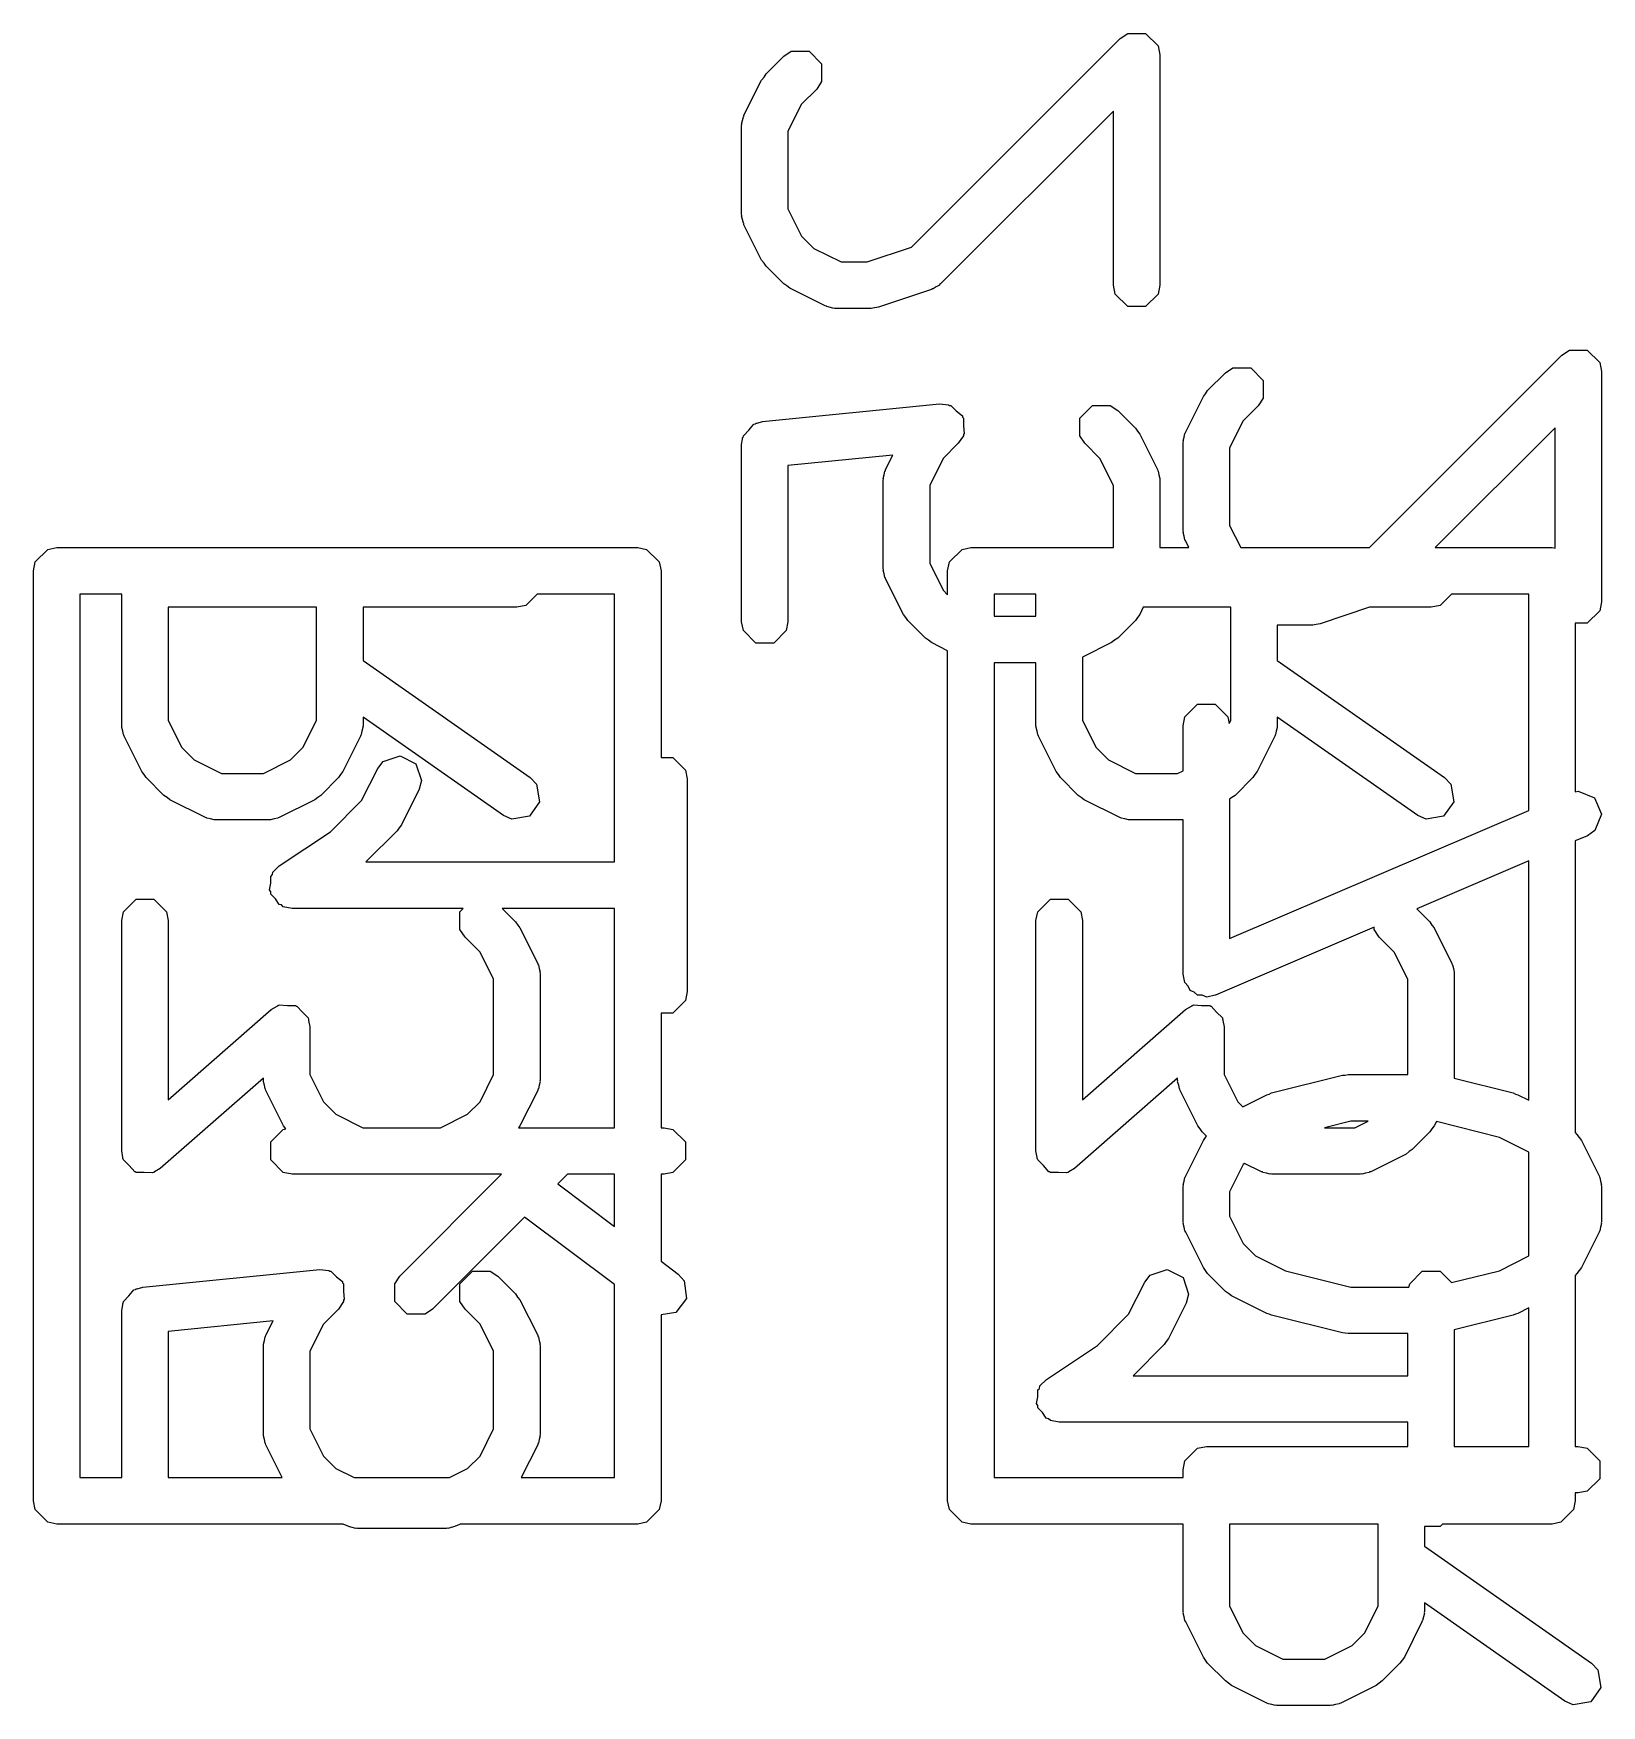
# Model space of a CAD drawing. Header units: inches. Extents: x 0.38 to 5.39, y 0.07 to 3.28.
# Drawn here: x 3.3115 to 3.4443, y 0.6569 to 0.7985 of the extents above; entities that cross this region are included whole.
import ezdxf

# ---------------------------------------------------------------- set-up
doc = ezdxf.new("R2010")
doc.units = ezdxf.units.IN
doc.header["$MEASUREMENT"] = 0
doc.layers.add('BLACK', color=250, linetype='CONTINUOUS')

msp = doc.modelspace()

# ---------------------------------------------------------------- linework, layer by layer
at = {"layer": 'BLACK', "linetype": 'CONTINUOUS'}
for p, q in [((3.38583, 0.7804), (3.4035, 0.79807)), ((3.4035, 0.79807), (3.40414, 0.79849)), ((3.40414, 0.79849), (3.40564, 0.79849)), ((3.40564, 0.79849), (3.40671, 0.79743)), ((3.40671, 0.79743), (3.40686, 0.79667)), ((3.3735, 0.79507), (3.375, 0.79657)), ((3.375, 0.79657), (3.37564, 0.79699)), ((3.37564, 0.79699), (3.37715, 0.79699)), ((3.37715, 0.79699), (3.37821, 0.79593)), ((3.37821, 0.79593), (3.37821, 0.79442)), ((3.40686, 0.79667), (3.40686, 0.77718)), ((3.37163, 0.79156), (3.37313, 0.79455)), ((3.37313, 0.79455), (3.37333, 0.7948)), ((3.37333, 0.7948), (3.3735, 0.79507)), ((3.37821, 0.79442), (3.37779, 0.79378)), ((3.37779, 0.79378), (3.37651, 0.79251)), ((3.37158, 0.79143), (3.37161, 0.79146)), ((3.37161, 0.79146), (3.37163, 0.79156)), ((3.37651, 0.79251), (3.37536, 0.79021)), ((3.40292, 0.79192), (3.38828, 0.77728)), ((3.40292, 0.77718), (3.40292, 0.79192)), ((3.37143, 0.79081), (3.37151, 0.79112)), ((3.37145, 0.79077), (3.37143, 0.79081)), ((3.37143, 0.79067), (3.37145, 0.79077)), ((3.37143, 0.78318), (3.37143, 0.79067)), ((3.37151, 0.79112), (3.37158, 0.79143)), ((3.37536, 0.79021), (3.37536, 0.78364)), ((3.37145, 0.78308), (3.37143, 0.78318)), ((3.37143, 0.78304), (3.37145, 0.78308)), ((3.37151, 0.78273), (3.37143, 0.78304)), ((3.37536, 0.78364), (3.37651, 0.78134)), ((3.37158, 0.78242), (3.37151, 0.78273)), ((3.37161, 0.78239), (3.37158, 0.78242)), ((3.37163, 0.7823), (3.37161, 0.78239)), ((3.37313, 0.7793), (3.37163, 0.7823)), ((3.37651, 0.78134), (3.37756, 0.78029)), ((3.37756, 0.78029), (3.37986, 0.77915)), ((3.38207, 0.77915), (3.38583, 0.7804)), ((3.37333, 0.77905), (3.37313, 0.7793)), ((3.3735, 0.77878), (3.37333, 0.77905)), ((3.375, 0.77728), (3.3735, 0.77878)), ((3.37986, 0.77915), (3.38207, 0.77915)), ((3.37527, 0.77711), (3.375, 0.77728)), ((3.37551, 0.77692), (3.37527, 0.77711)), ((3.37851, 0.77542), (3.37551, 0.77692)), ((3.38752, 0.77681), (3.38302, 0.77531)), ((3.3876, 0.77686), (3.38752, 0.77681)), ((3.38765, 0.77686), (3.3876, 0.77686)), ((3.38791, 0.77703), (3.38765, 0.77686)), ((3.38818, 0.77719), (3.38791, 0.77703)), ((3.3882, 0.77723), (3.38818, 0.77719)), ((3.38828, 0.77728), (3.3882, 0.77723)), ((3.40307, 0.77642), (3.40292, 0.77718)), ((3.40414, 0.77536), (3.40307, 0.77642)), ((3.40671, 0.77642), (3.40564, 0.77536)), ((3.40686, 0.77718), (3.40671, 0.77642)), ((3.37861, 0.77539), (3.37851, 0.77542)), ((3.37864, 0.77536), (3.37861, 0.77539)), ((3.37895, 0.7753), (3.37864, 0.77536)), ((3.37925, 0.77521), (3.37895, 0.7753)), ((3.3793, 0.77523), (3.37925, 0.77521)), ((3.37939, 0.77521), (3.3793, 0.77523)), ((3.38239, 0.77521), (3.37939, 0.77521)), ((3.3827, 0.77527), (3.38239, 0.77521)), ((3.38302, 0.77531), (3.3827, 0.77527)), ((3.40564, 0.77536), (3.40414, 0.77536)), ((3.4409, 0.77126), (3.44154, 0.77168)), ((3.44154, 0.77168), (3.44305, 0.77168)), ((3.44305, 0.77168), (3.44411, 0.77062)), ((3.4246, 0.75496), (3.4409, 0.77126)), ((3.44411, 0.77062), (3.44426, 0.76987)), ((3.4109, 0.76826), (3.4124, 0.76976)), ((3.4124, 0.76976), (3.41304, 0.77018)), ((3.41304, 0.77018), (3.41455, 0.77018)), ((3.41455, 0.77018), (3.41561, 0.76912)), ((3.41561, 0.76912), (3.41561, 0.76761)), ((3.44426, 0.76987), (3.44426, 0.75037)), ((3.40904, 0.76475), (3.41054, 0.76775)), ((3.41054, 0.76775), (3.41073, 0.76799)), ((3.41073, 0.76799), (3.4109, 0.76826)), ((3.41561, 0.76761), (3.41519, 0.76697)), ((3.3732, 0.76564), (3.3882, 0.76714)), ((3.3882, 0.76714), (3.38896, 0.76706)), ((3.38896, 0.76706), (3.38904, 0.767)), ((3.38904, 0.767), (3.38915, 0.767)), ((3.38915, 0.767), (3.38961, 0.76653)), ((3.38961, 0.76653), (3.39013, 0.76611)), ((3.39013, 0.76611), (3.39014, 0.76601)), ((3.39014, 0.76601), (3.39021, 0.76593)), ((3.40007, 0.76593), (3.40114, 0.767)), ((3.40114, 0.767), (3.40264, 0.767)), ((3.40264, 0.767), (3.40328, 0.76657)), ((3.40328, 0.76657), (3.40478, 0.76507)), ((3.41519, 0.76697), (3.41391, 0.7657)), ((3.37158, 0.76443), (3.37204, 0.7649)), ((3.37204, 0.7649), (3.37246, 0.76541)), ((3.37246, 0.76541), (3.3726, 0.76545)), ((3.3726, 0.76545), (3.37264, 0.7655)), ((3.37264, 0.7655), (3.37274, 0.7655)), ((3.37274, 0.7655), (3.3732, 0.76564)), ((3.39021, 0.76593), (3.39021, 0.76527)), ((3.39021, 0.76527), (3.39028, 0.76461)), ((3.39028, 0.76461), (3.39021, 0.76453)), ((3.40007, 0.76442), (3.40007, 0.76593)), ((3.40478, 0.76507), (3.40496, 0.76481)), ((3.40496, 0.76481), (3.40515, 0.76456)), ((3.40515, 0.76456), (3.40665, 0.76156)), ((3.40892, 0.76431), (3.40898, 0.76462)), ((3.40898, 0.76462), (3.40901, 0.76465)), ((3.40901, 0.76465), (3.40904, 0.76475)), ((3.41391, 0.7657), (3.41276, 0.7634)), ((3.44032, 0.76511), (3.43017, 0.75496)), ((3.44032, 0.75491), (3.44032, 0.76511)), ((3.37143, 0.76368), (3.37152, 0.76415)), ((3.37143, 0.74868), (3.37143, 0.76368)), ((3.37151, 0.76425), (3.37155, 0.76429)), ((3.37152, 0.76415), (3.37151, 0.76425)), ((3.37155, 0.76429), (3.37158, 0.76443)), ((3.38978, 0.76379), (3.38851, 0.76251)), ((3.39021, 0.76442), (3.38978, 0.76379)), ((3.39021, 0.76453), (3.39021, 0.76442)), ((3.4005, 0.76379), (3.40007, 0.76442)), ((3.40177, 0.76251), (3.4005, 0.76379)), ((3.40883, 0.76401), (3.40892, 0.76431)), ((3.40885, 0.76396), (3.40883, 0.76401)), ((3.40883, 0.76387), (3.40885, 0.76396)), ((3.40883, 0.75637), (3.40883, 0.76387)), ((3.41276, 0.7634), (3.41276, 0.75683)), ((3.38425, 0.76279), (3.37536, 0.7619)), ((3.37536, 0.7619), (3.37536, 0.74868)), ((3.38363, 0.76156), (3.38425, 0.76279)), ((3.38851, 0.76251), (3.38736, 0.76021)), ((3.40292, 0.76021), (3.40177, 0.76251)), ((3.38342, 0.76068), (3.38344, 0.76078)), ((3.38342, 0.75318), (3.38342, 0.76068)), ((3.38343, 0.76082), (3.38351, 0.76112)), ((3.38344, 0.76078), (3.38343, 0.76082)), ((3.38351, 0.76112), (3.38357, 0.76143)), ((3.38357, 0.76143), (3.38361, 0.76146)), ((3.38361, 0.76146), (3.38363, 0.76156)), ((3.40665, 0.76156), (3.40668, 0.76146)), ((3.40668, 0.76146), (3.40671, 0.76143)), ((3.40671, 0.76143), (3.40677, 0.76112)), ((3.40677, 0.76112), (3.40685, 0.76082)), ((3.40685, 0.76082), (3.40684, 0.76078)), ((3.40684, 0.76078), (3.40686, 0.76068)), ((3.40686, 0.76068), (3.40686, 0.75496)), ((3.38736, 0.76021), (3.38736, 0.75364)), ((3.40292, 0.75496), (3.40292, 0.76021)), ((3.40885, 0.75627), (3.40883, 0.75637)), ((3.40883, 0.75623), (3.40885, 0.75627)), ((3.40892, 0.75592), (3.40883, 0.75623)), ((3.41276, 0.75683), (3.4137, 0.75496)), ((3.31161, 0.75375), (3.31267, 0.75481)), ((3.31267, 0.75481), (3.31343, 0.75496)), ((3.31343, 0.75496), (3.36264, 0.75496)), ((3.36264, 0.75496), (3.36339, 0.75481)), ((3.36339, 0.75481), (3.36446, 0.75375)), ((3.38903, 0.75375), (3.3901, 0.75481)), ((3.3901, 0.75481), (3.39085, 0.75496)), ((3.39085, 0.75496), (3.40292, 0.75496)), ((3.40686, 0.75496), (3.4093, 0.75496)), ((3.40898, 0.75561), (3.40892, 0.75592)), ((3.40901, 0.75558), (3.40898, 0.75561)), ((3.40904, 0.75549), (3.40901, 0.75558)), ((3.4093, 0.75496), (3.40904, 0.75549)), ((3.4137, 0.75496), (3.4246, 0.75496)), ((3.43017, 0.75496), (3.44007, 0.75496)), ((3.44007, 0.75496), (3.44032, 0.75491)), ((3.31146, 0.75299), (3.31161, 0.75375)), ((3.36446, 0.75375), (3.36461, 0.75299)), ((3.38736, 0.75364), (3.38851, 0.75135)), ((3.38888, 0.75299), (3.38903, 0.75375)), ((3.31146, 0.67425), (3.31146, 0.75299)), ((3.36461, 0.75299), (3.36461, 0.73719)), ((3.38344, 0.75308), (3.38342, 0.75318)), ((3.38343, 0.75304), (3.38344, 0.75308)), ((3.38351, 0.75274), (3.38343, 0.75304)), ((3.38357, 0.75243), (3.38351, 0.75274)), ((3.38361, 0.75239), (3.38357, 0.75243)), ((3.38363, 0.7523), (3.38361, 0.75239)), ((3.38513, 0.7493), (3.38363, 0.7523)), ((3.38888, 0.75097), (3.38888, 0.75299)), ((3.31893, 0.75102), (3.31539, 0.75102)), ((3.31539, 0.75102), (3.31539, 0.67622)), ((3.31893, 0.73987), (3.31893, 0.75102)), ((3.35413, 0.75102), (3.35315, 0.75005)), ((3.36067, 0.75102), (3.35413, 0.75102)), ((3.36067, 0.72834), (3.36067, 0.75102)), ((3.38851, 0.75135), (3.38888, 0.75097)), ((3.39282, 0.75102), (3.39282, 0.74915)), ((3.39636, 0.75102), (3.39282, 0.75102)), ((3.39636, 0.74915), (3.39636, 0.75102)), ((3.43155, 0.75102), (3.43058, 0.75005)), ((3.4381, 0.75102), (3.43155, 0.75102)), ((3.4381, 0.73271), (3.4381, 0.75102)), ((3.33543, 0.7499), (3.32287, 0.7499)), ((3.32287, 0.7499), (3.32287, 0.74033)), ((3.33543, 0.74033), (3.33543, 0.7499)), ((3.3524, 0.7499), (3.33937, 0.7499)), ((3.33937, 0.7499), (3.33937, 0.74539)), ((3.35315, 0.75005), (3.3524, 0.7499)), ((3.38533, 0.74905), (3.38513, 0.7493)), ((3.3855, 0.74879), (3.38533, 0.74905)), ((3.39282, 0.74915), (3.39636, 0.74915)), ((3.40496, 0.74905), (3.40478, 0.74879)), ((3.40515, 0.7493), (3.40496, 0.74905)), ((3.40545, 0.7499), (3.40515, 0.7493)), ((3.41286, 0.7499), (3.40545, 0.7499)), ((3.41286, 0.74033), (3.41286, 0.7499)), ((3.42461, 0.7499), (3.42042, 0.7485)), ((3.42983, 0.7499), (3.42461, 0.7499)), ((3.43058, 0.75005), (3.42983, 0.7499)), ((3.44411, 0.74961), (3.44305, 0.74855)), ((3.44426, 0.75037), (3.44411, 0.74961)), ((3.37158, 0.74793), (3.37143, 0.74868)), ((3.37264, 0.74686), (3.37158, 0.74793)), ((3.37521, 0.74793), (3.37415, 0.74686)), ((3.37536, 0.74868), (3.37521, 0.74793)), ((3.387, 0.74729), (3.3855, 0.74879)), ((3.40478, 0.74879), (3.40328, 0.74729)), ((3.4198, 0.7484), (3.4168, 0.7484)), ((3.4168, 0.7484), (3.4168, 0.74539)), ((3.4201, 0.74846), (3.4198, 0.7484)), ((3.42042, 0.7485), (3.4201, 0.74846)), ((3.44305, 0.74855), (3.44203, 0.74855)), ((3.44203, 0.74855), (3.44203, 0.73429)), ((3.37415, 0.74686), (3.37264, 0.74686)), ((3.38726, 0.74711), (3.387, 0.74729)), ((3.38751, 0.74692), (3.38726, 0.74711)), ((3.38888, 0.74623), (3.38751, 0.74692)), ((3.38888, 0.67425), (3.38888, 0.74623)), ((3.40277, 0.74692), (3.4003, 0.74568)), ((3.40302, 0.74711), (3.40277, 0.74692)), ((3.40328, 0.74729), (3.40302, 0.74711)), ((3.33937, 0.74539), (3.35353, 0.73548)), ((3.39282, 0.74521), (3.39282, 0.67622)), ((3.39636, 0.74521), (3.39282, 0.74521)), ((3.39636, 0.73987), (3.39636, 0.74521)), ((3.4003, 0.74568), (3.4003, 0.74033)), ((3.4168, 0.74539), (3.43095, 0.73548)), ((3.35127, 0.73226), (3.33937, 0.74059)), ((3.33937, 0.74059), (3.33937, 0.73987)), ((3.40883, 0.73987), (3.40898, 0.74062)), ((3.40898, 0.74062), (3.41004, 0.74169)), ((3.41004, 0.74169), (3.41155, 0.74169)), ((3.41155, 0.74169), (3.41261, 0.74062)), ((3.41261, 0.74062), (3.41273, 0.74007)), ((3.4287, 0.73226), (3.4168, 0.74059)), ((3.4168, 0.74059), (3.4168, 0.73987)), ((3.31895, 0.73977), (3.31893, 0.73987)), ((3.31894, 0.73973), (3.31895, 0.73977)), ((3.31902, 0.73942), (3.31894, 0.73973)), ((3.31908, 0.73912), (3.31902, 0.73942)), ((3.31911, 0.73908), (3.31908, 0.73912)), ((3.31914, 0.73899), (3.31911, 0.73908)), ((3.32287, 0.74033), (3.32402, 0.73804)), ((3.33428, 0.73804), (3.33543, 0.74033)), ((3.33919, 0.73908), (3.33916, 0.73899)), ((3.33922, 0.73912), (3.33919, 0.73908)), ((3.33928, 0.73942), (3.33922, 0.73912)), ((3.33936, 0.73973), (3.33928, 0.73942)), ((3.33937, 0.73987), (3.33935, 0.73977)), ((3.33935, 0.73977), (3.33936, 0.73973)), ((3.39638, 0.73977), (3.39636, 0.73987)), ((3.39637, 0.73973), (3.39638, 0.73977)), ((3.39645, 0.73942), (3.39637, 0.73973)), ((3.39651, 0.73912), (3.39645, 0.73942)), ((3.39654, 0.73908), (3.39651, 0.73912)), ((3.39657, 0.73899), (3.39654, 0.73908)), ((3.4003, 0.74033), (3.40145, 0.73804)), ((3.40883, 0.73607), (3.40883, 0.73987)), ((3.41273, 0.74007), (3.41286, 0.74033)), ((3.41661, 0.73908), (3.41659, 0.73899)), ((3.41665, 0.73912), (3.41661, 0.73908)), ((3.41671, 0.73942), (3.41665, 0.73912)), ((3.41679, 0.73973), (3.41671, 0.73942)), ((3.4168, 0.73987), (3.41678, 0.73977)), ((3.41678, 0.73977), (3.41679, 0.73973)), ((3.32064, 0.73599), (3.31914, 0.73899)), ((3.32402, 0.73804), (3.32507, 0.73699)), ((3.33323, 0.73699), (3.33428, 0.73804)), ((3.33916, 0.73899), (3.33766, 0.73599)), ((3.39807, 0.73599), (3.39657, 0.73899)), ((3.40145, 0.73804), (3.40249, 0.73699)), ((3.41659, 0.73899), (3.41509, 0.73599)), ((3.32507, 0.73699), (3.32737, 0.73584)), ((3.33094, 0.73584), (3.33323, 0.73699)), ((3.33925, 0.73354), (3.34061, 0.73625)), ((3.34061, 0.73625), (3.34108, 0.73686)), ((3.34108, 0.73686), (3.34251, 0.73733)), ((3.34251, 0.73733), (3.34385, 0.73666)), ((3.34385, 0.73666), (3.34433, 0.73523)), ((3.36461, 0.73719), (3.36562, 0.73719)), ((3.36562, 0.73719), (3.36668, 0.73612)), ((3.40249, 0.73699), (3.40479, 0.73584)), ((3.32083, 0.73574), (3.32064, 0.73599)), ((3.32101, 0.73548), (3.32083, 0.73574)), ((3.32251, 0.73398), (3.32101, 0.73548)), ((3.32737, 0.73584), (3.33094, 0.73584)), ((3.33729, 0.73548), (3.33579, 0.73398)), ((3.33747, 0.73574), (3.33729, 0.73548)), ((3.33766, 0.73599), (3.33747, 0.73574)), ((3.34433, 0.73523), (3.34413, 0.73449)), ((3.35353, 0.73548), (3.35406, 0.73493)), ((3.35406, 0.73493), (3.35432, 0.73344)), ((3.36668, 0.73612), (3.36683, 0.73537)), ((3.36683, 0.73537), (3.36683, 0.71737)), ((3.39826, 0.73574), (3.39807, 0.73599)), ((3.39844, 0.73548), (3.39826, 0.73574)), ((3.39994, 0.73398), (3.39844, 0.73548)), ((3.40479, 0.73584), (3.40836, 0.73584)), ((3.40836, 0.73584), (3.40883, 0.73607)), ((3.41472, 0.73548), (3.41322, 0.73398)), ((3.41489, 0.73574), (3.41472, 0.73548)), ((3.41509, 0.73599), (3.41489, 0.73574)), ((3.43095, 0.73548), (3.43149, 0.73493)), ((3.43149, 0.73493), (3.43175, 0.73344)), ((3.32277, 0.7338), (3.32251, 0.73398)), ((3.32302, 0.73361), (3.32277, 0.7338)), ((3.32602, 0.73211), (3.32302, 0.73361)), ((3.33528, 0.73361), (3.33228, 0.73211)), ((3.33553, 0.7338), (3.33528, 0.73361)), ((3.33579, 0.73398), (3.33553, 0.7338)), ((3.33661, 0.7309), (3.33925, 0.73354)), ((3.34413, 0.73449), (3.34263, 0.73149)), ((3.35432, 0.73344), (3.35346, 0.73221)), ((3.4002, 0.7338), (3.39994, 0.73398)), ((3.40045, 0.73361), (3.4002, 0.7338)), ((3.40345, 0.73211), (3.40045, 0.73361)), ((3.41296, 0.7338), (3.41276, 0.73365)), ((3.41276, 0.73365), (3.41276, 0.72186)), ((3.41322, 0.73398), (3.41296, 0.7338)), ((3.43175, 0.73344), (3.43088, 0.73221)), ((3.44203, 0.73429), (3.44227, 0.73434)), ((3.44227, 0.73434), (3.44367, 0.73378)), ((3.44367, 0.73378), (3.44426, 0.73239)), ((3.32612, 0.73208), (3.32602, 0.73211)), ((3.32615, 0.73205), (3.32612, 0.73208)), ((3.32646, 0.73199), (3.32615, 0.73205)), ((3.32676, 0.73191), (3.32646, 0.73199)), ((3.33184, 0.73199), (3.33154, 0.73191)), ((3.33215, 0.73205), (3.33184, 0.73199)), ((3.33219, 0.73208), (3.33215, 0.73205)), ((3.33228, 0.73211), (3.33219, 0.73208)), ((3.35197, 0.73195), (3.35127, 0.73226)), ((3.35346, 0.73221), (3.35197, 0.73195)), ((3.40354, 0.73208), (3.40345, 0.73211)), ((3.40358, 0.73205), (3.40354, 0.73208)), ((3.40388, 0.73199), (3.40358, 0.73205)), ((3.40419, 0.73191), (3.40388, 0.73199)), ((3.41276, 0.72186), (3.4381, 0.73271)), ((3.4294, 0.73195), (3.4287, 0.73226)), ((3.43088, 0.73221), (3.4294, 0.73195)), ((3.44426, 0.73239), (3.4437, 0.73099)), ((3.3268, 0.73192), (3.32676, 0.73191)), ((3.3269, 0.7319), (3.3268, 0.73192)), ((3.3314, 0.7319), (3.3269, 0.7319)), ((3.3315, 0.73192), (3.3314, 0.7319)), ((3.33154, 0.73191), (3.3315, 0.73192)), ((3.33228, 0.72801), (3.33661, 0.7309)), ((3.34226, 0.73098), (3.33962, 0.72834)), ((3.34243, 0.73124), (3.34226, 0.73098)), ((3.34263, 0.73149), (3.34243, 0.73124)), ((3.40423, 0.73192), (3.40419, 0.73191)), ((3.40433, 0.7319), (3.40423, 0.73192)), ((3.40883, 0.7319), (3.40433, 0.7319)), ((3.40883, 0.71887), (3.40883, 0.7319)), ((3.4437, 0.73099), (3.44307, 0.73056)), ((3.44307, 0.73056), (3.44203, 0.73012)), ((3.44203, 0.73012), (3.44203, 0.70542)), ((3.33173, 0.72747), (3.33228, 0.72801)), ((3.33962, 0.72834), (3.36067, 0.72834)), ((3.4381, 0.72843), (3.42861, 0.72437)), ((3.4381, 0.70817), (3.4381, 0.72843)), ((3.33144, 0.72599), (3.33155, 0.72655)), ((3.33155, 0.72712), (3.33169, 0.72727)), ((3.33155, 0.72655), (3.33155, 0.72712)), ((3.33169, 0.72727), (3.33173, 0.72747)), ((3.31908, 0.72412), (3.32015, 0.72519)), ((3.32015, 0.72519), (3.32165, 0.72519)), ((3.32165, 0.72519), (3.32272, 0.72412)), ((3.33155, 0.72582), (3.33144, 0.72599)), ((3.33155, 0.72562), (3.33155, 0.72582)), ((3.33196, 0.72521), (3.33155, 0.72562)), ((3.33227, 0.72473), (3.33196, 0.72521)), ((3.39651, 0.72412), (3.39758, 0.72519)), ((3.39758, 0.72519), (3.39908, 0.72519)), ((3.39908, 0.72519), (3.40015, 0.72412)), ((3.31893, 0.72337), (3.31908, 0.72412)), ((3.32272, 0.72412), (3.32287, 0.72337)), ((3.33247, 0.7247), (3.33227, 0.72473)), ((3.33262, 0.72455), (3.33247, 0.7247)), ((3.33337, 0.7244), (3.33262, 0.72455)), ((3.34786, 0.7244), (3.33337, 0.7244)), ((3.34758, 0.72412), (3.34786, 0.7244)), ((3.34758, 0.72262), (3.34758, 0.72412)), ((3.36067, 0.7244), (3.35115, 0.7244)), ((3.35115, 0.7244), (3.35229, 0.72326)), ((3.36067, 0.70584), (3.36067, 0.7244)), ((3.39636, 0.72337), (3.39651, 0.72412)), ((3.40015, 0.72412), (3.4003, 0.72337)), ((3.42861, 0.72437), (3.42972, 0.72326)), ((3.31893, 0.70387), (3.31893, 0.72337)), ((3.32287, 0.72337), (3.32287, 0.70821)), ((3.34801, 0.72198), (3.34758, 0.72262)), ((3.35229, 0.72326), (3.35247, 0.723)), ((3.35247, 0.723), (3.35266, 0.72275)), ((3.35266, 0.72275), (3.35416, 0.71975)), ((3.39636, 0.70387), (3.39636, 0.72337)), ((3.4003, 0.72337), (3.4003, 0.70821)), ((3.42501, 0.72282), (3.41157, 0.71706)), ((3.42501, 0.72262), (3.42501, 0.72282)), ((3.42543, 0.72198), (3.42501, 0.72262)), ((3.42972, 0.72326), (3.42989, 0.723)), ((3.42989, 0.723), (3.43009, 0.72275)), ((3.43009, 0.72275), (3.43159, 0.71975)), ((3.34928, 0.7207), (3.34801, 0.72198)), ((3.35043, 0.71841), (3.34928, 0.7207)), ((3.42671, 0.7207), (3.42543, 0.72198)), ((3.42786, 0.71841), (3.42671, 0.7207)), ((3.35416, 0.71975), (3.35418, 0.71966)), ((3.35418, 0.71966), (3.35422, 0.71962)), ((3.35422, 0.71962), (3.35428, 0.71932)), ((3.35428, 0.71932), (3.35436, 0.71901)), ((3.43159, 0.71975), (3.43161, 0.71966)), ((3.43161, 0.71966), (3.43164, 0.71962)), ((3.43164, 0.71962), (3.43171, 0.71932)), ((3.43171, 0.71932), (3.43179, 0.71901)), ((3.35043, 0.71034), (3.35043, 0.71841)), ((3.35436, 0.71901), (3.35435, 0.71897)), ((3.35435, 0.71897), (3.35437, 0.71887)), ((3.35437, 0.71887), (3.35437, 0.70987)), ((3.40883, 0.71886), (3.40883, 0.71887)), ((3.40883, 0.71885), (3.40883, 0.71886)), ((3.40884, 0.71883), (3.40883, 0.71885)), ((3.40898, 0.71812), (3.40884, 0.71883)), ((3.40926, 0.71783), (3.40898, 0.71812)), ((3.40942, 0.71746), (3.40926, 0.71783)), ((3.42786, 0.71034), (3.42786, 0.71841)), ((3.43179, 0.71901), (3.43177, 0.71897)), ((3.43177, 0.71897), (3.43179, 0.71887)), ((3.43179, 0.71887), (3.43179, 0.71003)), ((3.36668, 0.71662), (3.36562, 0.71555)), ((3.36683, 0.71737), (3.36668, 0.71662)), ((3.40977, 0.71732), (3.40942, 0.71746)), ((3.41004, 0.71705), (3.40977, 0.71732)), ((3.41045, 0.71705), (3.41004, 0.71705)), ((3.41082, 0.7169), (3.41045, 0.71705)), ((3.41153, 0.71705), (3.41082, 0.7169)), ((3.41155, 0.71705), (3.41153, 0.71705)), ((3.41156, 0.71706), (3.41155, 0.71705)), ((3.41157, 0.71706), (3.41156, 0.71706)), ((3.32287, 0.70821), (3.3316, 0.71585)), ((3.3316, 0.71585), (3.33209, 0.71613)), ((3.33209, 0.71613), (3.33215, 0.71619)), ((3.33215, 0.71619), (3.33219, 0.71619)), ((3.33219, 0.71619), (3.33227, 0.71624)), ((3.33227, 0.71624), (3.33296, 0.71619)), ((3.33296, 0.71619), (3.33365, 0.71619)), ((3.33365, 0.71619), (3.3337, 0.71614)), ((3.3337, 0.71614), (3.33377, 0.71614)), ((3.33377, 0.71614), (3.33423, 0.71561)), ((3.33423, 0.71561), (3.33472, 0.71513)), ((3.33472, 0.71513), (3.33474, 0.71503)), ((3.33474, 0.71503), (3.33476, 0.715)), ((3.33476, 0.715), (3.33476, 0.71492)), ((3.36562, 0.71555), (3.36461, 0.71555)), ((3.36461, 0.71555), (3.36461, 0.70584)), ((3.4003, 0.70821), (3.40903, 0.71585)), ((3.40903, 0.71585), (3.40952, 0.71613)), ((3.40952, 0.71613), (3.40957, 0.71619)), ((3.40957, 0.71619), (3.40962, 0.71619)), ((3.40962, 0.71619), (3.4097, 0.71624)), ((3.4097, 0.71624), (3.41039, 0.71619)), ((3.41039, 0.71619), (3.41108, 0.71619)), ((3.41108, 0.71619), (3.41113, 0.71614)), ((3.41113, 0.71614), (3.4112, 0.71614)), ((3.4112, 0.71614), (3.41166, 0.71561)), ((3.41166, 0.71561), (3.41215, 0.71513)), ((3.41215, 0.71513), (3.41216, 0.71503)), ((3.41216, 0.71503), (3.41219, 0.715)), ((3.41219, 0.715), (3.41219, 0.71492)), ((3.33476, 0.71492), (3.33487, 0.71437)), ((3.33487, 0.71437), (3.33487, 0.71034)), ((3.41219, 0.71492), (3.4123, 0.71437)), ((3.4123, 0.71437), (3.4123, 0.71034)), ((3.33093, 0.71003), (3.3222, 0.70239)), ((3.33093, 0.70987), (3.33093, 0.71003)), ((3.33095, 0.70978), (3.33093, 0.70987)), ((3.33094, 0.70973), (3.33095, 0.70978)), ((3.33102, 0.70943), (3.33094, 0.70973)), ((3.33108, 0.70912), (3.33102, 0.70943)), ((3.33487, 0.71034), (3.33602, 0.70804)), ((3.34928, 0.70804), (3.35043, 0.71034)), ((3.35428, 0.70943), (3.35422, 0.70912)), ((3.35436, 0.70973), (3.35428, 0.70943)), ((3.35437, 0.70987), (3.35435, 0.70978)), ((3.35435, 0.70978), (3.35436, 0.70973)), ((3.40836, 0.71003), (3.39963, 0.70239)), ((3.40836, 0.70987), (3.40836, 0.71003)), ((3.40838, 0.70978), (3.40836, 0.70987)), ((3.40836, 0.70973), (3.40838, 0.70978)), ((3.40845, 0.70943), (3.40836, 0.70973)), ((3.40851, 0.70912), (3.40845, 0.70943)), ((3.4123, 0.71034), (3.41345, 0.70804)), ((3.41632, 0.70878), (3.42232, 0.71028)), ((3.42232, 0.71028), (3.42256, 0.71029)), ((3.42256, 0.71029), (3.42279, 0.71034)), ((3.42279, 0.71034), (3.42786, 0.71034)), ((3.43179, 0.71003), (3.43677, 0.70878)), ((3.33111, 0.70909), (3.33108, 0.70912)), ((3.33114, 0.70899), (3.33111, 0.70909)), ((3.33264, 0.70599), (3.33114, 0.70899)), ((3.33602, 0.70804), (3.33707, 0.70699)), ((3.34823, 0.70699), (3.34928, 0.70804)), ((3.35416, 0.70899), (3.35266, 0.70599)), ((3.35418, 0.70909), (3.35416, 0.70899)), ((3.35422, 0.70912), (3.35418, 0.70909)), ((3.40854, 0.70909), (3.40851, 0.70912)), ((3.40857, 0.70899), (3.40854, 0.70909)), ((3.41007, 0.70599), (3.40857, 0.70899)), ((3.41345, 0.70804), (3.41387, 0.70761)), ((3.41387, 0.70761), (3.41592, 0.70863)), ((3.41592, 0.70863), (3.41612, 0.70869)), ((3.41612, 0.70869), (3.41632, 0.70878)), ((3.43677, 0.70878), (3.43697, 0.70869)), ((3.43697, 0.70869), (3.43717, 0.70863)), ((3.43717, 0.70863), (3.4381, 0.70817)), ((3.33707, 0.70699), (3.33936, 0.70584)), ((3.34593, 0.70584), (3.34823, 0.70699)), ((3.33155, 0.70463), (3.33262, 0.70569)), ((3.33262, 0.70569), (3.33284, 0.70574)), ((3.33283, 0.70574), (3.33264, 0.70599)), ((3.33284, 0.70574), (3.33283, 0.70574)), ((3.33936, 0.70584), (3.34593, 0.70584)), ((3.35266, 0.70599), (3.35254, 0.70584)), ((3.35254, 0.70584), (3.36067, 0.70584)), ((3.36461, 0.70584), (3.36486, 0.70584)), ((3.36486, 0.70584), (3.36562, 0.70569)), ((3.36562, 0.70569), (3.36668, 0.70463)), ((3.41026, 0.70574), (3.41007, 0.70599)), ((3.41044, 0.70548), (3.41026, 0.70574)), ((3.4108, 0.70511), (3.41044, 0.70548)), ((3.41073, 0.705), (3.4108, 0.70511)), ((3.42304, 0.7064), (3.42079, 0.70584)), ((3.42079, 0.70584), (3.42336, 0.70584)), ((3.42449, 0.7064), (3.42304, 0.7064)), ((3.42336, 0.70584), (3.42449, 0.7064)), ((3.42972, 0.70548), (3.42822, 0.70398)), ((3.42989, 0.70574), (3.42972, 0.70548)), ((3.43009, 0.70599), (3.42989, 0.70574)), ((3.43027, 0.70635), (3.43009, 0.70599)), ((3.43561, 0.70502), (3.43027, 0.70635)), ((3.44203, 0.70542), (3.44218, 0.70527)), ((3.44218, 0.70527), (3.44236, 0.705)), ((3.31904, 0.70332), (3.31893, 0.70387)), ((3.33155, 0.70312), (3.33155, 0.70463)), ((3.36668, 0.70463), (3.36668, 0.70312)), ((3.39647, 0.70332), (3.39636, 0.70387)), ((3.40904, 0.70175), (3.41054, 0.70475)), ((3.41054, 0.70475), (3.41073, 0.705)), ((3.42796, 0.70381), (3.42771, 0.70361)), ((3.42822, 0.70398), (3.42796, 0.70381)), ((3.4381, 0.70377), (3.43561, 0.70502)), ((3.4381, 0.69498), (3.4381, 0.70377)), ((3.44236, 0.705), (3.44255, 0.70475)), ((3.44255, 0.70475), (3.44405, 0.70175)), ((3.31904, 0.70324), (3.31904, 0.70332)), ((3.31906, 0.70321), (3.31904, 0.70324)), ((3.31908, 0.70312), (3.31906, 0.70321)), ((3.31957, 0.70263), (3.31908, 0.70312)), ((3.32003, 0.70211), (3.31957, 0.70263)), ((3.3222, 0.70239), (3.32171, 0.70211)), ((3.33262, 0.70205), (3.33155, 0.70312)), ((3.36668, 0.70312), (3.36562, 0.70205)), ((3.39646, 0.70324), (3.39647, 0.70332)), ((3.39649, 0.70321), (3.39646, 0.70324)), ((3.39651, 0.70312), (3.39649, 0.70321)), ((3.397, 0.70263), (3.39651, 0.70312)), ((3.39746, 0.70211), (3.397, 0.70263)), ((3.39963, 0.70239), (3.39914, 0.70211)), ((3.41391, 0.70271), (3.41276, 0.70041)), ((3.41403, 0.70282), (3.41391, 0.70271)), ((3.41545, 0.70211), (3.41403, 0.70282)), ((3.42771, 0.70361), (3.42471, 0.70211)), ((3.3201, 0.7021), (3.32003, 0.70211)), ((3.32015, 0.70205), (3.3201, 0.7021)), ((3.32084, 0.70205), (3.32015, 0.70205)), ((3.32153, 0.70201), (3.32084, 0.70205)), ((3.32161, 0.70205), (3.32153, 0.70201)), ((3.32165, 0.70205), (3.32161, 0.70205)), ((3.32171, 0.70211), (3.32165, 0.70205)), ((3.33337, 0.7019), (3.33262, 0.70205)), ((3.35111, 0.7019), (3.33337, 0.7019)), ((3.34248, 0.69327), (3.35111, 0.7019)), ((3.35668, 0.7019), (3.35586, 0.70109)), ((3.35586, 0.70109), (3.36067, 0.69748)), ((3.36067, 0.7019), (3.35668, 0.7019)), ((3.36067, 0.69748), (3.36067, 0.7019)), ((3.36486, 0.7019), (3.36461, 0.7019)), ((3.36461, 0.7019), (3.36461, 0.69453)), ((3.36562, 0.70205), (3.36486, 0.7019)), ((3.39753, 0.7021), (3.39746, 0.70211)), ((3.39758, 0.70205), (3.39753, 0.7021)), ((3.39827, 0.70205), (3.39758, 0.70205)), ((3.39896, 0.70201), (3.39827, 0.70205)), ((3.39904, 0.70205), (3.39896, 0.70201)), ((3.39908, 0.70205), (3.39904, 0.70205)), ((3.39914, 0.70211), (3.39908, 0.70205)), ((3.40883, 0.70101), (3.40892, 0.70132)), ((3.40885, 0.70097), (3.40883, 0.70101)), ((3.40883, 0.70087), (3.40885, 0.70097)), ((3.40883, 0.69787), (3.40883, 0.70087)), ((3.40892, 0.70132), (3.40898, 0.70163)), ((3.40898, 0.70163), (3.40901, 0.70166)), ((3.40901, 0.70166), (3.40904, 0.70175)), ((3.41554, 0.70209), (3.41545, 0.70211)), ((3.41557, 0.70205), (3.41554, 0.70209)), ((3.41588, 0.70199), (3.41557, 0.70205)), ((3.41619, 0.70191), (3.41588, 0.70199)), ((3.41623, 0.70192), (3.41619, 0.70191)), ((3.41633, 0.7019), (3.41623, 0.70192)), ((3.42383, 0.7019), (3.41633, 0.7019)), ((3.42392, 0.70192), (3.42383, 0.7019)), ((3.42397, 0.70191), (3.42392, 0.70192)), ((3.42427, 0.70199), (3.42397, 0.70191)), ((3.42458, 0.70205), (3.42427, 0.70199)), ((3.42461, 0.70209), (3.42458, 0.70205)), ((3.42471, 0.70211), (3.42461, 0.70209)), ((3.44405, 0.70175), (3.44408, 0.70166)), ((3.44408, 0.70166), (3.44411, 0.70163)), ((3.44411, 0.70163), (3.44417, 0.70132)), ((3.44417, 0.70132), (3.44426, 0.70101)), ((3.44426, 0.70101), (3.44424, 0.70097)), ((3.44424, 0.70097), (3.44426, 0.70087)), ((3.44426, 0.70087), (3.44426, 0.69787)), ((3.41276, 0.70041), (3.41276, 0.69834)), ((3.35305, 0.69827), (3.34526, 0.69048)), ((3.36067, 0.69256), (3.35305, 0.69827)), ((3.41276, 0.69834), (3.41391, 0.69604)), ((3.40885, 0.69778), (3.40883, 0.69787)), ((3.40883, 0.69773), (3.40885, 0.69778)), ((3.40892, 0.69743), (3.40883, 0.69773)), ((3.40898, 0.69712), (3.40892, 0.69743)), ((3.40901, 0.69709), (3.40898, 0.69712)), ((3.40904, 0.69699), (3.40901, 0.69709)), ((3.41054, 0.69399), (3.40904, 0.69699)), ((3.44405, 0.69699), (3.44255, 0.69399)), ((3.44408, 0.69709), (3.44405, 0.69699)), ((3.44411, 0.69712), (3.44408, 0.69709)), ((3.44417, 0.69743), (3.44411, 0.69712)), ((3.44426, 0.69773), (3.44417, 0.69743)), ((3.44426, 0.69787), (3.44424, 0.69778)), ((3.44424, 0.69778), (3.44426, 0.69773)), ((3.41391, 0.69604), (3.41496, 0.69499)), ((3.32071, 0.69233), (3.3357, 0.69383)), ((3.3357, 0.69383), (3.33647, 0.69376)), ((3.33647, 0.69376), (3.33655, 0.69369)), ((3.36461, 0.69453), (3.36605, 0.69345)), ((3.40604, 0.69336), (3.40747, 0.69384)), ((3.40747, 0.69384), (3.40882, 0.69316)), ((3.41073, 0.69374), (3.41054, 0.69399)), ((3.41496, 0.69499), (3.41748, 0.69373)), ((3.43561, 0.69373), (3.4381, 0.69498)), ((3.44255, 0.69399), (3.44236, 0.69375)), ((3.33655, 0.69369), (3.33665, 0.69369)), ((3.33665, 0.69369), (3.33712, 0.69322)), ((3.33712, 0.69322), (3.33763, 0.69281)), ((3.33763, 0.69281), (3.33764, 0.6927)), ((3.33764, 0.6927), (3.33772, 0.69263)), ((3.33772, 0.69263), (3.33772, 0.69197)), ((3.34205, 0.69263), (3.34248, 0.69327)), ((3.34205, 0.69112), (3.34205, 0.69263)), ((3.34758, 0.69263), (3.34864, 0.69369)), ((3.34758, 0.69112), (3.34758, 0.69263)), ((3.34864, 0.69369), (3.35015, 0.69369)), ((3.35015, 0.69369), (3.35079, 0.69327)), ((3.35079, 0.69327), (3.35229, 0.69177)), ((3.36067, 0.67622), (3.36067, 0.69256)), ((3.36605, 0.69345), (3.36656, 0.69288)), ((3.36656, 0.69288), (3.36677, 0.69139)), ((3.40421, 0.69004), (3.40557, 0.69276)), ((3.40557, 0.69276), (3.40604, 0.69336)), ((3.40882, 0.69316), (3.40929, 0.69174)), ((3.4109, 0.69348), (3.41073, 0.69374)), ((3.4124, 0.69198), (3.4109, 0.69348)), ((3.41748, 0.69373), (3.42304, 0.69234)), ((3.42304, 0.69234), (3.42795, 0.69234)), ((3.42795, 0.69234), (3.42801, 0.69263)), ((3.42801, 0.69263), (3.42907, 0.69369)), ((3.42907, 0.69369), (3.43058, 0.69369)), ((3.43058, 0.69369), (3.43155, 0.69272)), ((3.43155, 0.69272), (3.43561, 0.69373)), ((3.44218, 0.69348), (3.44203, 0.69333)), ((3.44203, 0.69333), (3.44203, 0.67885)), ((3.44236, 0.69375), (3.44218, 0.69348)), ((3.31902, 0.69094), (3.31906, 0.69099)), ((3.31903, 0.69085), (3.31902, 0.69094)), ((3.31906, 0.69099), (3.31908, 0.69113)), ((3.31908, 0.69113), (3.31955, 0.6916)), ((3.31955, 0.6916), (3.31997, 0.69211)), ((3.31997, 0.69211), (3.3201, 0.69215)), ((3.3201, 0.69215), (3.32015, 0.69219)), ((3.32015, 0.69219), (3.32025, 0.69219)), ((3.32025, 0.69219), (3.32071, 0.69233)), ((3.33772, 0.69112), (3.33729, 0.69048)), ((3.33772, 0.69197), (3.33778, 0.69131)), ((3.33778, 0.69131), (3.33772, 0.69123)), ((3.33772, 0.69123), (3.33772, 0.69112)), ((3.34311, 0.69006), (3.34205, 0.69112)), ((3.34801, 0.69048), (3.34758, 0.69112)), ((3.35229, 0.69177), (3.35246, 0.6915)), ((3.35246, 0.6915), (3.35266, 0.69126)), ((3.35266, 0.69126), (3.35416, 0.68826)), ((3.36677, 0.69139), (3.36587, 0.69018)), ((3.40909, 0.69099), (3.40759, 0.68799)), ((3.40929, 0.69174), (3.40909, 0.69099)), ((3.41267, 0.69181), (3.4124, 0.69198)), ((3.41292, 0.69161), (3.41267, 0.69181)), ((3.41592, 0.69011), (3.41292, 0.69161)), ((3.31893, 0.69037), (3.31903, 0.69085)), ((3.31893, 0.67622), (3.31893, 0.69037)), ((3.33729, 0.69048), (3.33602, 0.68921)), ((3.34462, 0.69006), (3.34311, 0.69006)), ((3.34526, 0.69048), (3.34462, 0.69006)), ((3.34928, 0.68921), (3.34801, 0.69048)), ((3.36587, 0.69018), (3.36461, 0.69)), ((3.36461, 0.69), (3.36461, 0.67425)), ((3.40157, 0.68741), (3.40421, 0.69004)), ((3.41612, 0.69006), (3.41592, 0.69011)), ((3.41632, 0.68997), (3.41612, 0.69006)), ((3.42232, 0.68847), (3.41632, 0.68997)), ((3.43677, 0.68997), (3.43179, 0.68872)), ((3.43697, 0.69006), (3.43677, 0.68997)), ((3.43717, 0.69011), (3.43697, 0.69006)), ((3.4381, 0.69058), (3.43717, 0.69011)), ((3.4381, 0.67885), (3.4381, 0.69058)), ((3.33175, 0.68948), (3.32287, 0.68859)), ((3.32287, 0.68859), (3.32287, 0.67622)), ((3.33102, 0.68782), (3.33108, 0.68813)), ((3.33108, 0.68813), (3.33111, 0.68816)), ((3.33111, 0.68816), (3.33114, 0.68826)), ((3.33114, 0.68826), (3.33175, 0.68948)), ((3.33602, 0.68921), (3.33487, 0.68691)), ((3.35043, 0.68691), (3.34928, 0.68921)), ((3.35416, 0.68826), (3.35418, 0.68816)), ((3.35418, 0.68816), (3.35422, 0.68813)), ((3.35422, 0.68813), (3.35428, 0.68782)), ((3.42256, 0.68845), (3.42232, 0.68847)), ((3.42279, 0.68841), (3.42256, 0.68845)), ((3.42786, 0.68841), (3.42279, 0.68841)), ((3.42786, 0.68484), (3.42786, 0.68841)), ((3.43179, 0.68872), (3.43179, 0.67885)), ((3.33093, 0.68738), (3.33095, 0.68747)), ((3.33093, 0.67988), (3.33093, 0.68738)), ((3.33094, 0.68751), (3.33102, 0.68782)), ((3.33095, 0.68747), (3.33094, 0.68751)), ((3.33487, 0.68691), (3.33487, 0.68034)), ((3.35043, 0.68034), (3.35043, 0.68691)), ((3.35428, 0.68782), (3.35436, 0.68751)), ((3.35436, 0.68751), (3.35435, 0.68747)), ((3.35435, 0.68747), (3.35437, 0.68738)), ((3.35437, 0.68738), (3.35437, 0.67988)), ((3.39724, 0.68451), (3.40157, 0.68741)), ((3.40722, 0.68748), (3.40458, 0.68484)), ((3.4074, 0.68775), (3.40722, 0.68748)), ((3.40759, 0.68799), (3.4074, 0.68775)), ((3.39665, 0.68377), (3.39669, 0.68397)), ((3.39669, 0.68397), (3.39724, 0.68451)), ((3.40458, 0.68484), (3.42786, 0.68484)), ((3.3964, 0.68249), (3.39651, 0.68306)), ((3.39651, 0.68233), (3.3964, 0.68249)), ((3.39651, 0.68363), (3.39665, 0.68377)), ((3.39651, 0.68306), (3.39651, 0.68363)), ((3.39651, 0.68212), (3.39651, 0.68233)), ((3.39692, 0.68172), (3.39651, 0.68212)), ((3.39723, 0.68124), (3.39692, 0.68172)), ((3.39743, 0.6812), (3.39723, 0.68124)), ((3.39758, 0.68106), (3.39743, 0.6812)), ((3.39833, 0.68091), (3.39758, 0.68106)), ((3.33095, 0.67978), (3.33093, 0.67988)), ((3.33094, 0.67974), (3.33095, 0.67978)), ((3.33102, 0.67943), (3.33094, 0.67974)), ((3.33487, 0.68034), (3.33602, 0.67804)), ((3.34928, 0.67804), (3.35043, 0.68034)), ((3.35436, 0.67974), (3.35428, 0.67943)), ((3.35437, 0.67988), (3.35435, 0.67978)), ((3.35435, 0.67978), (3.35436, 0.67974)), ((3.42786, 0.68091), (3.39833, 0.68091)), ((3.42786, 0.67885), (3.42786, 0.68091)), ((3.33108, 0.67912), (3.33102, 0.67943)), ((3.33111, 0.67909), (3.33108, 0.67912)), ((3.33114, 0.679), (3.33111, 0.67909)), ((3.33253, 0.67622), (3.33114, 0.679)), ((3.35416, 0.679), (3.35277, 0.67622)), ((3.35418, 0.67909), (3.35416, 0.679)), ((3.35422, 0.67912), (3.35418, 0.67909)), ((3.35428, 0.67943), (3.35422, 0.67912)), ((3.40898, 0.67763), (3.41004, 0.6787)), ((3.41004, 0.6787), (3.4108, 0.67885)), ((3.4108, 0.67885), (3.42786, 0.67885)), ((3.43179, 0.67885), (3.4381, 0.67885)), ((3.44203, 0.67885), (3.44229, 0.67885)), ((3.44229, 0.67885), (3.44305, 0.6787)), ((3.44305, 0.6787), (3.44411, 0.67763)), ((3.33602, 0.67804), (3.33707, 0.67699)), ((3.33707, 0.67699), (3.33861, 0.67622)), ((3.34668, 0.67622), (3.34823, 0.67699)), ((3.34823, 0.67699), (3.34928, 0.67804)), ((3.40883, 0.67688), (3.40898, 0.67763)), ((3.40883, 0.67622), (3.40883, 0.67688)), ((3.44411, 0.67763), (3.44411, 0.67612)), ((3.31539, 0.67622), (3.31893, 0.67622)), ((3.32287, 0.67622), (3.33253, 0.67622)), ((3.33861, 0.67622), (3.34668, 0.67622)), ((3.35277, 0.67622), (3.36067, 0.67622)), ((3.39282, 0.67622), (3.40883, 0.67622)), ((3.44411, 0.67612), (3.44305, 0.67506)), ((3.31161, 0.6735), (3.31146, 0.67425)), ((3.36461, 0.67425), (3.36446, 0.6735)), ((3.38903, 0.6735), (3.38888, 0.67425)), ((3.44203, 0.67425), (3.44188, 0.6735)), ((3.44229, 0.67491), (3.44203, 0.67491)), ((3.44203, 0.67491), (3.44203, 0.67425)), ((3.44305, 0.67506), (3.44229, 0.67491)), ((3.31267, 0.67243), (3.31161, 0.6735)), ((3.36446, 0.6735), (3.36339, 0.67243)), ((3.3901, 0.67243), (3.38903, 0.6735)), ((3.44188, 0.6735), (3.44082, 0.67243)), ((3.31343, 0.67228), (3.31267, 0.67243)), ((3.33768, 0.67228), (3.31343, 0.67228)), ((3.33802, 0.67212), (3.33768, 0.67228)), ((3.33811, 0.67209), (3.33802, 0.67212)), ((3.33815, 0.67206), (3.33811, 0.67209)), ((3.33846, 0.672), (3.33815, 0.67206)), ((3.33876, 0.67191), (3.33846, 0.672)), ((3.3388, 0.67193), (3.33876, 0.67191)), ((3.3389, 0.67191), (3.3388, 0.67193)), ((3.3464, 0.67191), (3.3389, 0.67191)), ((3.34649, 0.67193), (3.3464, 0.67191)), ((3.34654, 0.67191), (3.34649, 0.67193)), ((3.34684, 0.672), (3.34654, 0.67191)), ((3.34715, 0.67206), (3.34684, 0.672)), ((3.34718, 0.67209), (3.34715, 0.67206)), ((3.34728, 0.67212), (3.34718, 0.67209)), ((3.34761, 0.67228), (3.34728, 0.67212)), ((3.36264, 0.67228), (3.34761, 0.67228)), ((3.36339, 0.67243), (3.36264, 0.67228)), ((3.39085, 0.67228), (3.3901, 0.67243)), ((3.40883, 0.67228), (3.39085, 0.67228)), ((3.40883, 0.66488), (3.40883, 0.67228)), ((3.41276, 0.67228), (3.41276, 0.66534)), ((3.42533, 0.67228), (3.41276, 0.67228)), ((3.42533, 0.66534), (3.42533, 0.67228)), ((3.43058, 0.67206), (3.42926, 0.67206)), ((3.42926, 0.67206), (3.42926, 0.6704)), ((3.4308, 0.67228), (3.43058, 0.67206)), ((3.44007, 0.67228), (3.4308, 0.67228)), ((3.44082, 0.67243), (3.44007, 0.67228)), ((3.42926, 0.6704), (3.44342, 0.66049)), ((3.44116, 0.65727), (3.42926, 0.6656)), ((3.42926, 0.6656), (3.42926, 0.66488)), ((3.40885, 0.66478), (3.40883, 0.66488)), ((3.40883, 0.66474), (3.40885, 0.66478)), ((3.40892, 0.66443), (3.40883, 0.66474)), ((3.40898, 0.66412), (3.40892, 0.66443)), ((3.40901, 0.66409), (3.40898, 0.66412)), ((3.40904, 0.664), (3.40901, 0.66409)), ((3.41276, 0.66534), (3.41391, 0.66304)), ((3.42418, 0.66304), (3.42533, 0.66534)), ((3.42908, 0.66409), (3.42905, 0.664)), ((3.42911, 0.66412), (3.42908, 0.66409)), ((3.42917, 0.66443), (3.42911, 0.66412)), ((3.42926, 0.66474), (3.42917, 0.66443)), ((3.42926, 0.66488), (3.42924, 0.66478)), ((3.42924, 0.66478), (3.42926, 0.66474)), ((3.41054, 0.661), (3.40904, 0.664)), ((3.41391, 0.66304), (3.41496, 0.662)), ((3.42313, 0.662), (3.42418, 0.66304)), ((3.42905, 0.664), (3.42756, 0.661)), ((3.41496, 0.662), (3.41726, 0.66085)), ((3.42083, 0.66085), (3.42313, 0.662)), ((3.41073, 0.66075), (3.41054, 0.661)), ((3.4109, 0.66049), (3.41073, 0.66075)), ((3.4124, 0.65899), (3.4109, 0.66049)), ((3.41726, 0.66085), (3.42083, 0.66085)), ((3.42719, 0.66049), (3.42569, 0.65899)), ((3.42736, 0.66075), (3.42719, 0.66049)), ((3.42756, 0.661), (3.42736, 0.66075)), ((3.44342, 0.66049), (3.44395, 0.65994)), ((3.44395, 0.65994), (3.44421, 0.65845)), ((3.41267, 0.65881), (3.4124, 0.65899)), ((3.41292, 0.65862), (3.41267, 0.65881)), ((3.41592, 0.65712), (3.41292, 0.65862)), ((3.42517, 0.65862), (3.42218, 0.65712)), ((3.42542, 0.65881), (3.42517, 0.65862)), ((3.42569, 0.65899), (3.42542, 0.65881)), ((3.44421, 0.65845), (3.44335, 0.65722)), ((3.41601, 0.65709), (3.41592, 0.65712)), ((3.41604, 0.65706), (3.41601, 0.65709)), ((3.41635, 0.657), (3.41604, 0.65706)), ((3.41666, 0.65692), (3.41635, 0.657)), ((3.42174, 0.657), (3.42143, 0.65692)), ((3.42205, 0.65706), (3.42174, 0.657)), ((3.42208, 0.65709), (3.42205, 0.65706)), ((3.42218, 0.65712), (3.42208, 0.65709)), ((3.44187, 0.65696), (3.44116, 0.65727)), ((3.44335, 0.65722), (3.44187, 0.65696)), ((3.4167, 0.65693), (3.41666, 0.65692)), ((3.4168, 0.65691), (3.4167, 0.65693)), ((3.42129, 0.65691), (3.4168, 0.65691)), ((3.42139, 0.65693), (3.42129, 0.65691)), ((3.42143, 0.65692), (3.42139, 0.65693))]:
    msp.add_line(p, q, dxfattribs=at)

doc.saveas('drawing.dxf')
